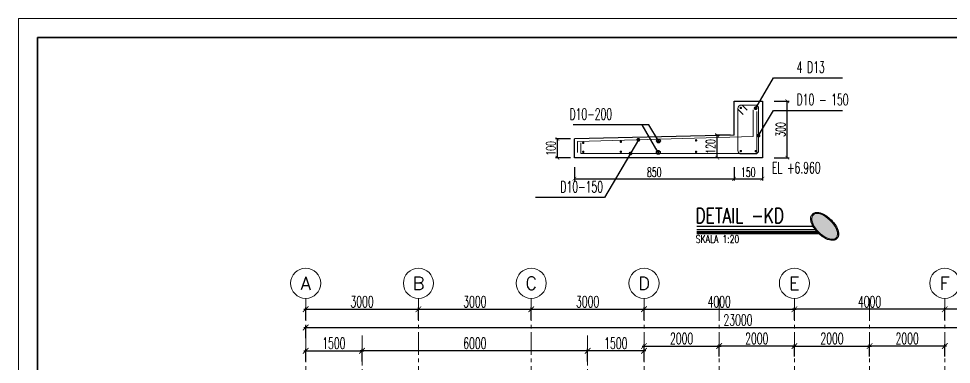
# Model space of a CAD drawing. Header units: inches. Extents: x 266054 to 836293, y -258454 to -102650.
# Drawn here: x 751288 to 776098, y -175238 to -166048 of the extents above; entities that cross this region are included whole.
import ezdxf
from ezdxf.enums import TextEntityAlignment as Align

# ---------------------------------------------------------------- set-up
doc = ezdxf.new("R2010")
doc.units = ezdxf.units.IN
doc.header["$LTSCALE"] = 800
doc.header["$MEASUREMENT"] = 0
doc.linetypes.add('CENTER2', pattern=[1.125, 0.75, -0.125, 0.125, -0.125])
for name, color, linetype, lineweight in [('AS', 8, 'CENTER2', 5), ('BESI', 1, 'Continuous', 13), ('DIM', 251, 'Continuous', 0), ('DM', 8, 'Continuous', 5), ('GRS KOP', 1, 'Continuous', 35), ('hacht', 8, 'Continuous', 5), ('kop', 7, 'Continuous', 20), ('NOT', 7, 'Continuous', 15)]:
    doc.layers.add(name, color=color, linetype=linetype, lineweight=lineweight)
for name, color, linetype in [('HAT', 8, 'Continuous'), ('LOGO', 7, 'Continuous'), ('NOTASI', 230, 'Continuous'), ('sloop', 4, 'Continuous'), ('TEXT', 4, 'Continuous')]:
    doc.layers.add(name, color=color, linetype=linetype)
doc.styles.add('BARU', font='arial.ttf')
doc.styles.add('DICK STYLE 100', font='romans.shx', dxfattribs={"width": 0.6, "height": 300})
doc.styles.add('rm', font='romans.shx', dxfattribs={"width": 0.6, "height": 250})
doc.styles.add('ROMAND', font='romant.shx', dxfattribs={"width": 0.75, "height": 300})
doc.styles.add('ROMANS', font='romans.shx', dxfattribs={"width": 0.8, "height": 0.25})
doc.styles.add('S', font='SIMPLEX', dxfattribs={"width": 1.1})
doc.styles.get("Standard").update_dxf_attribs({"font": 'romans.shx'})
doc.dimstyles.new('100 A', dxfattribs={"dimtxt": 250, "dimasz": 150, "dimexe": 50, "dimexo": 50, "dimgap": 50, "dimtad": 1, "dimdec": 0, "dimrnd": 1, "dimtxsty": 'DICK STYLE 100', "dimblk": 'ARCHTICK', "dimcen": 100, "dimdle": 50, "dimclrd": 18, "dimclre": 18, "dimclrt": 7, "dimadec": 0, "dimazin": 2, "dimtfac": 1, "dimtdec": 0, "dimtix": 1, "dimtmove": 0, "dimatfit": 3, "dimfxl": 0, "dimarcsym": 0})
doc.dimstyles.new('Copy of 100', dxfattribs={"dimtxt": 200, "dimasz": 100, "dimexe": 50, "dimexo": 100, "dimgap": 50, "dimtad": 1, "dimdec": 0, "dimzin": 0, "dimdsep": 46, "dimtxsty": 'rm', "dimblk": 'ARCHTICK', "dimcen": 0.09, "dimclrd": 16, "dimclre": 16, "dimclrt": 7, "dimadec": 0, "dimazin": 0, "dimtfac": 1, "dimtdec": 0, "dimtix": 1, "dimtmove": 2, "dimatfit": 3, "dimfxl": 0, "dimtolj": 1, "dimtzin": 0, "dimarcsym": 0})
doc.dimstyles.get("Standard").update_dxf_attribs({"dimtxt": 0.18, "dimasz": 0.18, "dimexe": 0.18, "dimexo": 0.0625, "dimgap": 0.09, "dimtad": 0, "dimtih": 1, "dimtoh": 1, "dimdec": 4, "dimzin": 0, "dimdsep": 46, "dimtxsty": 'Standard', "dimcen": 0.09, "dimadec": 0, "dimazin": 0, "dimtfac": 1, "dimtdec": 4, "dimtofl": 0, "dimtmove": 0, "dimatfit": 3, "dimfxl": 0, "dimtolj": 1, "dimtzin": 0, "dimarcsym": 0})

# ---------------------------------------------------------------- blocks, each defined once
blk = doc.blocks.new('NAV')
blk.add_circle((0, -0.4), 0.4)
at = {"style": 'S', "width": 0.75, "flags": 4}
blk.add_attdef('AV', text='', height=0.3, dxfattribs=at).set_placement((0, -0.4), align=Align.MIDDLE)
blk = doc.blocks.new('_ArchTick')
at = {"layer": 'LOGO', "color": 0, "const_width": 0.15}
blk.add_lwpolyline([(-0.5, -0.5), (0.5, 0.5)], dxfattribs=at)
blk = doc.blocks.new('*D317')
at = {"layer": 'Defpoints', "color": 0, "ltscale": 5}
for p in [(761923, -173774), (758923, -174106), (761923, -174106)]:
    blk.add_point(p, dxfattribs=at)
at = {"layer": 'hacht', "color": 18, "lineweight": -2, "ltscale": 5}
for p, q in [((758873, -173774), (761973, -173774)), ((758923, -174056), (758923, -173724)), ((761923, -174056), (761923, -173724))]:
    blk.add_line(p, q, dxfattribs=at)
at = {"layer": 'hacht', "color": 18, "lineweight": -2, "ltscale": 5, "xscale": 150, "yscale": 150, "zscale": 150, "rotation": 180}
blk.add_blockref('_ArchTick', (758923, -173774), dxfattribs=at)
at = {"layer": 'hacht', "color": 18, "lineweight": -2, "ltscale": 5, "xscale": 150, "yscale": 150, "zscale": 150}
blk.add_blockref('_ArchTick', (761923, -173774), dxfattribs=at)
at = {"layer": 'hacht', "color": 7, "ltscale": 5, "insert": (760423, -173574), "char_height": 300, "attachment_point": 5, "style": 'DICK STYLE 100'}
blk.add_mtext('3000', dxfattribs=at)
blk = doc.blocks.new('*D318')
at = {"layer": 'Defpoints', "color": 0, "ltscale": 5}
for p in [(781923, -174260), (758923, -174593), (781923, -174593)]:
    blk.add_point(p, dxfattribs=at)
at = {"layer": 'hacht', "color": 18, "lineweight": -2, "ltscale": 5}
for p, q in [((758873, -174260), (781973, -174260)), ((758923, -174543), (758923, -174210)), ((781923, -174543), (781923, -174210))]:
    blk.add_line(p, q, dxfattribs=at)
at = {"layer": 'hacht', "color": 18, "lineweight": -2, "ltscale": 5, "xscale": 150, "yscale": 150, "zscale": 150, "rotation": 180}
blk.add_blockref('_ArchTick', (758923, -174260), dxfattribs=at)
at = {"layer": 'hacht', "color": 18, "lineweight": -2, "ltscale": 5, "xscale": 150, "yscale": 150, "zscale": 150}
blk.add_blockref('_ArchTick', (781923, -174260), dxfattribs=at)
at = {"layer": 'hacht', "color": 7, "ltscale": 5, "insert": (770423, -174060), "char_height": 300, "attachment_point": 5, "style": 'DICK STYLE 100'}
blk.add_mtext('23000', dxfattribs=at)
blk = doc.blocks.new('*D319')
at = {"layer": 'Defpoints', "color": 0, "ltscale": 5}
for p in [(764923, -173774), (761923, -174106), (764923, -174106)]:
    blk.add_point(p, dxfattribs=at)
at = {"layer": 'hacht', "color": 18, "lineweight": -2, "ltscale": 5}
for p, q in [((761873, -173774), (764973, -173774)), ((761923, -174056), (761923, -173724)), ((764923, -174056), (764923, -173724))]:
    blk.add_line(p, q, dxfattribs=at)
at = {"layer": 'hacht', "color": 18, "lineweight": -2, "ltscale": 5, "xscale": 150, "yscale": 150, "zscale": 150, "rotation": 180}
blk.add_blockref('_ArchTick', (761923, -173774), dxfattribs=at)
at = {"layer": 'hacht', "color": 18, "lineweight": -2, "ltscale": 5, "xscale": 150, "yscale": 150, "zscale": 150}
blk.add_blockref('_ArchTick', (764923, -173774), dxfattribs=at)
at = {"layer": 'hacht', "color": 7, "ltscale": 5, "insert": (763423, -173574), "char_height": 300, "attachment_point": 5, "style": 'DICK STYLE 100'}
blk.add_mtext('3000', dxfattribs=at)
blk = doc.blocks.new('*D320')
at = {"layer": 'Defpoints', "color": 0, "ltscale": 5}
for p in [(767923, -173774), (764923, -174106), (767923, -174106)]:
    blk.add_point(p, dxfattribs=at)
at = {"layer": 'hacht', "color": 18, "lineweight": -2, "ltscale": 5}
for p, q in [((764873, -173774), (767973, -173774)), ((764923, -174056), (764923, -173724)), ((767923, -174056), (767923, -173724))]:
    blk.add_line(p, q, dxfattribs=at)
at = {"layer": 'hacht', "color": 18, "lineweight": -2, "ltscale": 5, "xscale": 150, "yscale": 150, "zscale": 150, "rotation": 180}
blk.add_blockref('_ArchTick', (764923, -173774), dxfattribs=at)
at = {"layer": 'hacht', "color": 18, "lineweight": -2, "ltscale": 5, "xscale": 150, "yscale": 150, "zscale": 150}
blk.add_blockref('_ArchTick', (767923, -173774), dxfattribs=at)
at = {"layer": 'hacht', "color": 7, "ltscale": 5, "insert": (766423, -173574), "char_height": 300, "attachment_point": 5, "style": 'DICK STYLE 100'}
blk.add_mtext('3000', dxfattribs=at)
blk = doc.blocks.new('*D321')
at = {"layer": 'Defpoints', "color": 0, "ltscale": 5}
for p in [(771923, -173774), (767923, -174106), (771923, -174106)]:
    blk.add_point(p, dxfattribs=at)
at = {"layer": 'hacht', "color": 18, "lineweight": -2, "ltscale": 5}
for p, q in [((767873, -173774), (771973, -173774)), ((767923, -174056), (767923, -173724)), ((771923, -174056), (771923, -173724))]:
    blk.add_line(p, q, dxfattribs=at)
at = {"layer": 'hacht', "color": 18, "lineweight": -2, "ltscale": 5, "xscale": 150, "yscale": 150, "zscale": 150, "rotation": 180}
blk.add_blockref('_ArchTick', (767923, -173774), dxfattribs=at)
at = {"layer": 'hacht', "color": 18, "lineweight": -2, "ltscale": 5, "xscale": 150, "yscale": 150, "zscale": 150}
blk.add_blockref('_ArchTick', (771923, -173774), dxfattribs=at)
at = {"layer": 'hacht', "color": 7, "ltscale": 5, "insert": (769923, -173574), "char_height": 300, "attachment_point": 5, "style": 'DICK STYLE 100'}
blk.add_mtext('4000', dxfattribs=at)
blk = doc.blocks.new('*D323')
at = {"layer": 'Defpoints', "color": 0, "ltscale": 5}
for p in [(775923, -173774), (775923, -174106), (778923, -174106)]:
    blk.add_point(p, dxfattribs=at)
at = {"layer": 'hacht', "color": 18, "lineweight": -2, "ltscale": 5}
for p, q in [((778973, -173774), (775873, -173774)), ((775923, -174056), (775923, -173724)), ((778923, -174056), (778923, -173724))]:
    blk.add_line(p, q, dxfattribs=at)
at = {"layer": 'hacht', "color": 18, "lineweight": -2, "ltscale": 5, "xscale": 150, "yscale": 150, "zscale": 150, "rotation": 180}
blk.add_blockref('_ArchTick', (775923, -173774), dxfattribs=at)
at = {"layer": 'hacht', "color": 18, "lineweight": -2, "ltscale": 5, "xscale": 150, "yscale": 150, "zscale": 150}
blk.add_blockref('_ArchTick', (778923, -173774), dxfattribs=at)
at = {"layer": 'hacht', "color": 7, "ltscale": 5, "insert": (777423, -173574), "char_height": 300, "attachment_point": 5, "style": 'DICK STYLE 100'}
blk.add_mtext('3000', dxfattribs=at)
blk = doc.blocks.new('*D324')
at = {"layer": 'Defpoints', "color": 0, "ltscale": 5}
for p in [(771923, -173774), (771923, -174106), (775923, -174106)]:
    blk.add_point(p, dxfattribs=at)
at = {"layer": 'hacht', "color": 18, "lineweight": -2, "ltscale": 5}
for p, q in [((775973, -173774), (771873, -173774)), ((771923, -174056), (771923, -173724)), ((775923, -174056), (775923, -173724))]:
    blk.add_line(p, q, dxfattribs=at)
at = {"layer": 'hacht', "color": 18, "lineweight": -2, "ltscale": 5, "xscale": 150, "yscale": 150, "zscale": 150, "rotation": 180}
blk.add_blockref('_ArchTick', (771923, -173774), dxfattribs=at)
at = {"layer": 'hacht', "color": 18, "lineweight": -2, "ltscale": 5, "xscale": 150, "yscale": 150, "zscale": 150}
blk.add_blockref('_ArchTick', (775923, -173774), dxfattribs=at)
at = {"layer": 'hacht', "color": 7, "ltscale": 5, "insert": (773923, -173574), "char_height": 300, "attachment_point": 5, "style": 'DICK STYLE 100'}
blk.add_mtext('4000', dxfattribs=at)
blk = doc.blocks.new('*D330')
at = {"layer": 'Defpoints', "color": 0, "ltscale": 5}
for p in [(769923, -174752), (767923, -175084), (769923, -175084)]:
    blk.add_point(p, dxfattribs=at)
at = {"layer": 'hacht', "color": 18, "lineweight": -2, "ltscale": 5}
for p, q in [((767873, -174752), (769973, -174752)), ((767923, -175034), (767923, -174702)), ((769923, -175034), (769923, -174702))]:
    blk.add_line(p, q, dxfattribs=at)
at = {"layer": 'hacht', "color": 18, "lineweight": -2, "ltscale": 5, "xscale": 150, "yscale": 150, "zscale": 150, "rotation": 180}
blk.add_blockref('_ArchTick', (767923, -174752), dxfattribs=at)
at = {"layer": 'hacht', "color": 18, "lineweight": -2, "ltscale": 5, "xscale": 150, "yscale": 150, "zscale": 150}
blk.add_blockref('_ArchTick', (769923, -174752), dxfattribs=at)
at = {"layer": 'hacht', "color": 7, "ltscale": 5, "insert": (768923, -174552), "char_height": 300, "attachment_point": 5, "style": 'DICK STYLE 100'}
blk.add_mtext('2000', dxfattribs=at)
blk = doc.blocks.new('*D331')
at = {"layer": 'Defpoints', "color": 0, "ltscale": 5}
for p in [(769923, -174752), (769923, -175084), (771923, -175084)]:
    blk.add_point(p, dxfattribs=at)
at = {"layer": 'hacht', "color": 18, "lineweight": -2, "ltscale": 5}
for p, q in [((771973, -174752), (769873, -174752)), ((769923, -175034), (769923, -174702)), ((771923, -175034), (771923, -174702))]:
    blk.add_line(p, q, dxfattribs=at)
at = {"layer": 'hacht', "color": 18, "lineweight": -2, "ltscale": 5, "xscale": 150, "yscale": 150, "zscale": 150, "rotation": 180}
blk.add_blockref('_ArchTick', (769923, -174752), dxfattribs=at)
at = {"layer": 'hacht', "color": 18, "lineweight": -2, "ltscale": 5, "xscale": 150, "yscale": 150, "zscale": 150}
blk.add_blockref('_ArchTick', (771923, -174752), dxfattribs=at)
at = {"layer": 'hacht', "color": 7, "ltscale": 5, "insert": (770923, -174552), "char_height": 300, "attachment_point": 5, "style": 'DICK STYLE 100'}
blk.add_mtext('2000', dxfattribs=at)
blk = doc.blocks.new('*D332')
at = {"layer": 'Defpoints', "color": 0, "ltscale": 5}
for p in [(773923, -174752), (773923, -175084), (775923, -175084)]:
    blk.add_point(p, dxfattribs=at)
at = {"layer": 'hacht', "color": 18, "lineweight": -2, "ltscale": 5}
for p, q in [((775973, -174752), (773873, -174752)), ((773923, -175034), (773923, -174702)), ((775923, -175034), (775923, -174702))]:
    blk.add_line(p, q, dxfattribs=at)
at = {"layer": 'hacht', "color": 18, "lineweight": -2, "ltscale": 5, "xscale": 150, "yscale": 150, "zscale": 150, "rotation": 180}
blk.add_blockref('_ArchTick', (773923, -174752), dxfattribs=at)
at = {"layer": 'hacht', "color": 18, "lineweight": -2, "ltscale": 5, "xscale": 150, "yscale": 150, "zscale": 150}
blk.add_blockref('_ArchTick', (775923, -174752), dxfattribs=at)
at = {"layer": 'hacht', "color": 7, "ltscale": 5, "insert": (774923, -174552), "char_height": 300, "attachment_point": 5, "style": 'DICK STYLE 100'}
blk.add_mtext('2000', dxfattribs=at)
blk = doc.blocks.new('*D333')
at = {"layer": 'Defpoints', "color": 0, "ltscale": 5}
for p in [(773923, -174752), (771923, -175084), (773923, -175084)]:
    blk.add_point(p, dxfattribs=at)
at = {"layer": 'hacht', "color": 18, "lineweight": -2, "ltscale": 5}
for p, q in [((771873, -174752), (773973, -174752)), ((771923, -175034), (771923, -174702)), ((773923, -175034), (773923, -174702))]:
    blk.add_line(p, q, dxfattribs=at)
at = {"layer": 'hacht', "color": 18, "lineweight": -2, "ltscale": 5, "xscale": 150, "yscale": 150, "zscale": 150, "rotation": 180}
blk.add_blockref('_ArchTick', (771923, -174752), dxfattribs=at)
at = {"layer": 'hacht', "color": 18, "lineweight": -2, "ltscale": 5, "xscale": 150, "yscale": 150, "zscale": 150}
blk.add_blockref('_ArchTick', (773923, -174752), dxfattribs=at)
at = {"layer": 'hacht', "color": 7, "ltscale": 5, "insert": (772923, -174552), "char_height": 300, "attachment_point": 5, "style": 'DICK STYLE 100'}
blk.add_mtext('2000', dxfattribs=at)
blk = doc.blocks.new('*D337')
at = {"layer": 'Defpoints', "color": 0, "ltscale": 5}
for p in [(760423, -174879), (758923, -175211), (760423, -175211)]:
    blk.add_point(p, dxfattribs=at)
at = {"layer": 'hacht', "color": 18, "lineweight": -2, "ltscale": 5}
for p, q in [((758873, -174879), (760473, -174879)), ((758923, -175161), (758923, -174829)), ((760423, -175161), (760423, -174829))]:
    blk.add_line(p, q, dxfattribs=at)
at = {"layer": 'hacht', "color": 18, "lineweight": -2, "ltscale": 5, "xscale": 150, "yscale": 150, "zscale": 150, "rotation": 180}
blk.add_blockref('_ArchTick', (758923, -174879), dxfattribs=at)
at = {"layer": 'hacht', "color": 18, "lineweight": -2, "ltscale": 5, "xscale": 150, "yscale": 150, "zscale": 150}
blk.add_blockref('_ArchTick', (760423, -174879), dxfattribs=at)
at = {"layer": 'hacht', "color": 7, "ltscale": 5, "insert": (759673, -174679), "char_height": 300, "attachment_point": 5, "style": 'DICK STYLE 100'}
blk.add_mtext('1500', dxfattribs=at)
blk = doc.blocks.new('*D338')
at = {"layer": 'Defpoints', "color": 0, "ltscale": 5}
for p in [(766423, -174879), (766423, -175211), (767923, -175211)]:
    blk.add_point(p, dxfattribs=at)
at = {"layer": 'hacht', "color": 18, "lineweight": -2, "ltscale": 5}
for p, q in [((767973, -174879), (766373, -174879)), ((766423, -175161), (766423, -174829)), ((767923, -175161), (767923, -174829))]:
    blk.add_line(p, q, dxfattribs=at)
at = {"layer": 'hacht', "color": 18, "lineweight": -2, "ltscale": 5, "xscale": 150, "yscale": 150, "zscale": 150, "rotation": 180}
blk.add_blockref('_ArchTick', (766423, -174879), dxfattribs=at)
at = {"layer": 'hacht', "color": 18, "lineweight": -2, "ltscale": 5, "xscale": 150, "yscale": 150, "zscale": 150}
blk.add_blockref('_ArchTick', (767923, -174879), dxfattribs=at)
at = {"layer": 'hacht', "color": 7, "ltscale": 5, "insert": (767173, -174679), "char_height": 300, "attachment_point": 5, "style": 'DICK STYLE 100'}
blk.add_mtext('1500', dxfattribs=at)
blk = doc.blocks.new('*D339')
at = {"layer": 'Defpoints', "color": 0, "ltscale": 5}
for p in [(760423, -174879), (760423, -175211), (766423, -175211)]:
    blk.add_point(p, dxfattribs=at)
at = {"layer": 'hacht', "color": 18, "lineweight": -2, "ltscale": 5}
for p, q in [((766473, -174879), (760373, -174879)), ((760423, -175161), (760423, -174829)), ((766423, -175161), (766423, -174829))]:
    blk.add_line(p, q, dxfattribs=at)
at = {"layer": 'hacht', "color": 18, "lineweight": -2, "ltscale": 5, "xscale": 150, "yscale": 150, "zscale": 150, "rotation": 180}
blk.add_blockref('_ArchTick', (760423, -174879), dxfattribs=at)
at = {"layer": 'hacht', "color": 18, "lineweight": -2, "ltscale": 5, "xscale": 150, "yscale": 150, "zscale": 150}
blk.add_blockref('_ArchTick', (766423, -174879), dxfattribs=at)
at = {"layer": 'hacht', "color": 7, "ltscale": 5, "insert": (763423, -174679), "char_height": 300, "attachment_point": 5, "style": 'DICK STYLE 100'}
blk.add_mtext('6000', dxfattribs=at)
blk = doc.blocks.new('*D471')
at = {"layer": 'Defpoints', "color": 0}
for p in [(766071, -169894), (770321, -169894), (770321, -170305)]:
    blk.add_point(p, dxfattribs=at)
at = {"layer": 'DIM', "color": 16, "lineweight": -2}
for p, q in [((766071, -169994), (766071, -170355)), ((770321, -169994), (770321, -170355)), ((766071, -170305), (770321, -170305))]:
    blk.add_line(p, q, dxfattribs=at)
at = {"layer": 'DIM', "color": 16, "lineweight": -2, "xscale": 100, "yscale": 100, "zscale": 100, "rotation": 180}
blk.add_blockref('_ArchTick', (766071, -170305), dxfattribs=at)
at = {"layer": 'DIM', "color": 16, "lineweight": -2, "xscale": 100, "yscale": 100, "zscale": 100}
blk.add_blockref('_ArchTick', (770321, -170305), dxfattribs=at)
at = {"layer": 'DIM', "color": 7, "insert": (768196, -170130), "char_height": 250, "attachment_point": 5, "style": 'rm'}
blk.add_mtext('\\A1;850', dxfattribs=at)
blk = doc.blocks.new('*D472')
at = {"layer": 'Defpoints', "color": 0}
for p in [(765620, -169245), (766071, -169245), (766071, -169745)]:
    blk.add_point(p, dxfattribs=at)
at = {"layer": 'DIM', "color": 16, "lineweight": -2}
for p, q in [((765971, -169245), (765570, -169245)), ((765620, -169745), (765620, -169245)), ((765971, -169745), (765570, -169745))]:
    blk.add_line(p, q, dxfattribs=at)
at = {"layer": 'DIM', "color": 16, "lineweight": -2, "xscale": 100, "yscale": 100, "zscale": 100}
for p, rotation in [((765620, -169245), 90), ((765620, -169745), 270)]:
    blk.add_blockref('_ArchTick', p, dxfattribs=dict(at, rotation=rotation))
at = {"layer": 'DIM', "color": 7, "insert": (765445, -169495), "char_height": 250, "attachment_point": 5, "rotation": 90, "style": 'rm'}
blk.add_mtext('\\A1;100', dxfattribs=at)
blk = doc.blocks.new('*D473')
at = {"layer": 'Defpoints', "color": 0}
for p in [(769870, -169145), (770321, -169145), (770321, -169745)]:
    blk.add_point(p, dxfattribs=at)
at = {"layer": 'DIM', "color": 16, "lineweight": -2}
for p, q in [((770221, -169145), (769820, -169145)), ((769870, -169745), (769870, -169145)), ((770221, -169745), (769820, -169745))]:
    blk.add_line(p, q, dxfattribs=at)
at = {"layer": 'DIM', "color": 16, "lineweight": -2, "xscale": 100, "yscale": 100, "zscale": 100}
for p, rotation in [((769870, -169145), 90), ((769870, -169745), 270)]:
    blk.add_blockref('_ArchTick', p, dxfattribs=dict(at, rotation=rotation))
at = {"layer": 'DIM', "color": 7, "insert": (769695, -169445), "char_height": 250, "attachment_point": 5, "rotation": 90, "style": 'rm'}
blk.add_mtext('\\A1;120', dxfattribs=at)
blk = doc.blocks.new('*D474')
at = {"layer": 'Defpoints', "color": 0}
for p in [(771282, -168245), (771733, -168245), (771282, -169745)]:
    blk.add_point(p, dxfattribs=at)
at = {"layer": 'DIM', "color": 16, "lineweight": -2}
for p, q in [((771382, -168245), (771783, -168245)), ((771733, -169745), (771733, -168245)), ((771382, -169745), (771783, -169745))]:
    blk.add_line(p, q, dxfattribs=at)
at = {"layer": 'DIM', "color": 16, "lineweight": -2, "xscale": 100, "yscale": 100, "zscale": 100}
for p, rotation in [((771733, -168245), 90), ((771733, -169745), 270)]:
    blk.add_blockref('_ArchTick', p, dxfattribs=dict(at, rotation=rotation))
at = {"layer": 'DIM', "color": 7, "insert": (771558, -168995), "char_height": 250, "attachment_point": 5, "rotation": 90, "style": 'rm'}
blk.add_mtext('\\A1;300', dxfattribs=at)
blk = doc.blocks.new('*D475')
at = {"layer": 'Defpoints', "color": 0}
for p in [(770321, -169894), (771071, -169894), (771071, -170305)]:
    blk.add_point(p, dxfattribs=at)
at = {"layer": 'DIM', "color": 16, "lineweight": -2}
for p, q in [((770321, -169994), (770321, -170355)), ((771071, -169994), (771071, -170355)), ((770321, -170305), (771071, -170305))]:
    blk.add_line(p, q, dxfattribs=at)
at = {"layer": 'DIM', "color": 16, "lineweight": -2, "xscale": 100, "yscale": 100, "zscale": 100, "rotation": 180}
blk.add_blockref('_ArchTick', (770321, -170305), dxfattribs=at)
at = {"layer": 'DIM', "color": 16, "lineweight": -2, "xscale": 100, "yscale": 100, "zscale": 100}
blk.add_blockref('_ArchTick', (771071, -170305), dxfattribs=at)
at = {"layer": 'DIM', "color": 7, "insert": (770696, -170130), "char_height": 250, "attachment_point": 5, "style": 'rm'}
blk.add_mtext('\\A1;150', dxfattribs=at)
blk = doc.blocks.new('kop')
at = {"layer": 'GRS KOP'}
blk.add_lwpolyline([(1, 54), (83, 54), (83, 1), (1, 1)], close=True, dxfattribs=at)
at = {"layer": 'kop', "color": 7}
for p, q in [((84, 55), (0, 55)), ((0, 55), (0, 0))]:
    blk.add_line(p, q, dxfattribs=at)
at = {"layer": 'kop', "style": 'BARU', "flags": 4}
for p, height in [((73.8, 5.4), 0.35), ((80.303, 5.382), 0.25), ((73.8, 4.9), 0.35), ((80.303, 4.882), 0.25), ((73.8, 4.4), 0.35), ((80.303, 4.382), 0.25)]:
    blk.add_attdef('-', p, '', height=height, dxfattribs=at)
at = {"layer": 'kop', "flags": 4}
for tag, p in [('AR-00', (78.057, 2.648)), ('00', (81.238, 2.647))]:
    blk.add_attdef(tag, text='', height=0.35, dxfattribs=at).set_placement(p, align=Align.MIDDLE)

msp = doc.modelspace()

# ---------------------------------------------------------------- hatches: boundary and pattern name
at = {"layer": 'DM'}
h = msp.add_hatch(color=253, dxfattribs=at)
h.set_gradient(color1=(173, 173, 173), one_color=1, tint=1, name='SPHERICAL')
edge = h.paths.add_edge_path()
edge.add_ellipse((772728.2, -171571.9), major_axis=(-305.5, 305.5), ratio=0.5030364, start_angle=-238.65144, end_angle=63.29594)
edge.add_ellipse((772728.2, -171571.9), major_axis=(-305.5, 305.5), ratio=0.5030364, start_angle=63.29594, end_angle=121.34856)

# ---------------------------------------------------------------- linework, layer by layer
at = {"ltscale": 100, "const_width": 34.7}
msp.add_lwpolyline([(769324.8, -171571.9), (772421.6, -171571.9)], dxfattribs=at)
at = {"layer": 'AS'}
for p, q in [((758923.4, -173483.8), (758923.4, -187187.3)), ((761923.4, -173483.8), (761923.4, -187187.3)), ((764923.4, -173483.8), (764923.4, -187187.3)), ((767923.4, -173483.8), (767923.4, -189387.3)), ((769923.4, -173483.8), (769923.4, -189387.3)), ((771923.4, -173483.8), (771923.4, -189387.3)), ((773923.4, -173483.8), (773923.4, -187187.3)), ((775923.4, -173483.8), (775923.4, -187187.3)), ((760423.4, -174468.4), (760423.4, -184687.3)), ((766423.4, -174468.4), (766423.4, -184687.3))]:
    msp.add_line(p, q, dxfattribs=at)
at = {"layer": 'BESI'}
msp.add_lwpolyline([(770557.8, -168594.3), (770421.3, -168457.8), (770421.3, -168434.7, -0.4142136), (770511.3, -168344.7), (770881.3, -168344.7, -0.4142136), (770971.3, -168434.7), (770971.3, -169554.7, -0.4142136), (770881.3, -169644.7), (770511.3, -169644.7, -0.4142136), (770421.3, -169554.7), (770421.3, -168434.7, -0.4142136), (770511.3, -168344.7), (770534.5, -168344.7), (770670.9, -168481.1)], format="xyb", dxfattribs=at)
for points in [[(770826.5, -168469.2), (770826.5, -169185), (766158, -169312.7), (766158, -169602.7)], [(770922.5, -168515.2), (770922.5, -169632.1), (766243.3, -169632.1), (766243.3, -169348.7)]]:
    msp.add_lwpolyline(points, dxfattribs=at)
at = {"layer": 'hacht', "ltscale": 2}
for p, q in [((769324.8, -171650.1), (772472.6, -171650.1)), ((769324.8, -171696.4), (772509.6, -171696.4)), ((769324.8, -171719.5), (772530.2, -171719.5)), ((769324.8, -171742.7), (772552.4, -171742.7)), ((769324.8, -171765.8), (772576.2, -171765.8))]:
    msp.add_line(p, q, dxfattribs=at)
at = {"layer": 'hacht', "ltscale": 2, "extrusion": (0, 0, -1)}
for start_param, end_param in [(-1.1047225, 4.1652534), (4.1652534, 5.1784628)]:
    msp.add_ellipse((772728.2, -171571.9), major_axis=(-305.5, 305.5), ratio=0.5030364, start_param=start_param, end_param=end_param, dxfattribs=at)
at = {"layer": 'HAT', "const_width": 32.3}
for points in [[(770481.4, -168420.2, 1), (770513.6, -168420.2, 1)], [(770911.3, -168420.2, -1), (770879, -168420.2, -1)], [(766291.4, -169351.8, -1), (766323.7, -169351.8, -1)], [(767291.4, -169321.6, -1), (767323.7, -169321.6, -1)], [(768291.4, -169299.7, -1), (768323.7, -169299.7, -1)], [(769291.4, -169283.3, -1), (769323.7, -169283.3, -1)], [(766291.4, -169587.2, -1), (766323.7, -169587.2, -1)], [(767291.4, -169587.2, -1), (767323.7, -169587.2, -1)], [(768291.4, -169587.2, -1), (768323.7, -169587.2, -1)], [(769291.4, -169587.2, -1), (769323.7, -169587.2, -1)], [(770481.4, -169569.1, -1), (770513.6, -169569.1, -1)], [(770911.3, -169569.1, 1), (770879, -169569.1, 1)]]:
    msp.add_lwpolyline(points, format="xyb", close=True, dxfattribs=at)
at = {"layer": 'NOTASI', "ltscale": 2}
for points, knots in [([(772438.1, -171599.6), (772414.2, -171558.9), (772407.4, -171545.8), (772390, -171509.2), (772380.8, -171485.8), (772367, -171440.1), (772362.3, -171417.8), (772357.8, -171375), (772358, -171354.5), (772362.7, -171322.8), (772365.6, -171311), (772373.8, -171288.7), (772379, -171278.2), (772391.8, -171258.8), (772399.3, -171250), (772416.4, -171234.5), (772425.9, -171227.8), (772446.5, -171216.8), (772457.5, -171212.5), (772480.8, -171206), (772493, -171203.9), (772518.3, -171201.9), (772531.4, -171202), (772571.5, -171205.1), (772599.6, -171211.1), (772657.5, -171230), (772687.2, -171243), (772746.9, -171275.2), (772776.8, -171294.3), (772835.1, -171337.6), (772863.5, -171361.7), (772917.2, -171413.5), (772942.4, -171441.2), (772988.4, -171498.5), (773009.1, -171528.2), (773044.6, -171587.8), (773059.4, -171617.7), (773082.2, -171676.4), (773090.3, -171705.1), (773097.6, -171752.2), (773098.6, -171771.2), (773096.8, -171803.4), (773094.7, -171816.9), (773087.9, -171842.5), (773083.1, -171854.6), (773071.8, -171874.9), (773065.9, -171883.4), (773057.2, -171893.1), (773055.3, -171895.1), (773053.4, -171897.1), (773047.1, -171903.4), (773040.2, -171909), (773025.4, -171919), (773017.5, -171923.3), (773000.9, -171930.5), (772992.1, -171933.5), (772974, -171938), (772964.6, -171939.6), (772935.2, -171942.5), (772914.3, -171941.9), (772870.9, -171935.7), (772848.4, -171930.2), (772802.3, -171914.8), (772778.8, -171904.9), (772746.2, -171888.5), (772737.2, -171883.7), (772728.2, -171878.6)], [2.0767628, 2.0767628, 2.0767628, 2.0767628, 2.1866625, 2.1866625, 2.3862146, 2.3862146, 2.5857668, 2.5857668, 2.785319, 2.785319, 2.9121138, 2.9121138, 3.0389086, 3.0389086, 3.1657034, 3.1657034, 3.2924983, 3.2924983, 3.4192931, 3.4192931, 3.5460879, 3.5460879, 3.6728828, 3.6728828, 3.9239312, 3.9239312, 4.1749796, 4.1749796, 4.426028, 4.426028, 4.6770765, 4.6770765, 4.9281249, 4.9281249, 5.1791733, 5.1791733, 5.4302217, 5.4302217, 5.6812701, 5.6812701, 5.861619, 5.861619, 6.0007077, 6.0007077, 6.1397964, 6.1397964, 6.2527106, 6.2527106, 6.2831853, 6.2831853, 6.2831853, 6.3808586, 6.3808586, 6.4785319, 6.4785319, 6.5762052, 6.5762052, 6.6738784, 6.6738784, 6.8734306, 6.8734306, 7.0729827, 7.0729827, 7.2725349, 7.2725349, 7.3480161, 7.3480161, 7.3480161, 7.3480161]), ([(772728.2, -171878.6), (772695.1, -171858.7), (772689.6, -171855.2), (772660.6, -171835.9), (772637.3, -171818.6), (772592.2, -171781.1), (772570.3, -171761), (772528.7, -171718.6), (772509, -171696.5), (772472.5, -171650.9), (772455.7, -171627.5), (772439.8, -171602.4), (772438.9, -171601), (772438.1, -171599.6)], [1.14260602, 1.14260602, 1.14260602, 1.14260602, 1.18890174, 1.18890174, 1.38845389, 1.38845389, 1.58800604, 1.58800604, 1.78755819, 1.78755819, 1.98711034, 1.98711034, 1.99898545, 1.99898545, 1.99898545, 1.99898545])]:
    msp.add_open_spline(points, degree=3, knots=knots, dxfattribs=at)
at = {"layer": 'sloop'}
for p, q in [((770321.3, -169144.7), (770321.3, -168244.7)), ((770321.3, -168244.7), (771071.3, -168244.7)), ((771071.3, -168244.7), (771071.3, -169744.7)), ((771071.3, -169744.7), (770321.3, -169744.7))]:
    msp.add_line(p, q, dxfattribs=at)
for points in [[(770321.3, -169144.7), (766071.3, -169244.7)], [(766071.3, -169744.7), (766071.3, -169244.7)], [(770321.3, -169744.7), (766071.3, -169744.7)]]:
    msp.add_lwpolyline(points, dxfattribs=at)

# ---------------------------------------------------------------- block references
at = {"layer": 'kop', "xscale": 500, "yscale": 500, "zscale": 500}
msp.add_blockref('kop', (751288.1, -193548), dxfattribs=at)
at = {"layer": 'NOT'}
ref = msp.add_blockref('NAV', (758923.4, -172683.8), dxfattribs=dict(at, xscale=1000, yscale=1000, zscale=1000))
ref.add_attrib('AV', 'A', dxfattribs={"layer": '0', "height": 350, "flags": 4}).set_placement((758923.4, -173083.8), align=Align.MIDDLE)
ref = msp.add_blockref('NAV', (761923.4, -172683.8), dxfattribs=dict(at, xscale=1000, yscale=1000, zscale=1000))
ref.add_attrib('AV', 'B', dxfattribs={"layer": '0', "height": 350, "flags": 4}).set_placement((761923.4, -173083.8), align=Align.MIDDLE)
ref = msp.add_blockref('NAV', (764923.4, -172683.8), dxfattribs=dict(at, xscale=1000, yscale=1000, zscale=1000))
ref.add_attrib('AV', 'C', dxfattribs={"layer": '0', "height": 350, "flags": 4}).set_placement((764923.4, -173083.8), align=Align.MIDDLE)
ref = msp.add_blockref('NAV', (767923.4, -172683.8), dxfattribs=dict(at, xscale=1000, yscale=1000, zscale=1000))
ref.add_attrib('AV', 'D', dxfattribs={"layer": '0', "height": 350, "flags": 4}).set_placement((767923.4, -173083.8), align=Align.MIDDLE)
ref = msp.add_blockref('NAV', (771923.4, -172683.8), dxfattribs=dict(at, xscale=1000, yscale=1000, zscale=1000))
ref.add_attrib('AV', 'E', dxfattribs={"layer": '0', "height": 350, "flags": 4}).set_placement((771923.4, -173083.8), align=Align.MIDDLE)
ref = msp.add_blockref('NAV', (775923.4, -172683.8), dxfattribs=dict(at, xscale=1000, yscale=1000, zscale=1000))
ref.add_attrib('AV', 'F', dxfattribs={"layer": '0', "height": 350, "flags": 4}).set_placement((775923.4, -173083.8), align=Align.MIDDLE)

# ---------------------------------------------------------------- texts
at = {"layer": 'BESI', "style": 'ROMAND', "width": 0.75}
msp.add_text('SKALA 1:20', height=200, dxfattribs=at).set_placement((769300.4, -172007.9))
at = {"layer": 'TEXT', "style": 'ROMAND', "width": 0.75}
msp.add_text('DETAIL -KD', height=400.05, dxfattribs=at).set_placement((769293.3, -171482))
at = {"layer": 'TEXT', "char_height": 300, "style": 'ROMANS'}
for s, insert, attachment_point in [('{\\W0.6;4 D13}', (771983.2, -167337), 4), ('{\\W0.6;D10 - 150}', (771983.2, -168199.2), 4), ('{\\W0.6;D10-200}', (767075.3, -168584.4), 6), ('{\\W0.6;EL +6.960}', (771324.7, -170010.4), 4), ('{\\W0.6;D10-150}', (766832.6, -170519), 6)]:
    msp.add_mtext(s, dxfattribs=dict(at, insert=insert, attachment_point=attachment_point))

# ---------------------------------------------------------------- dimensions: what is measured, and where the dimension line sits
at = {"layer": 'DIM'}
for base, p1, p2, picture, middle in [((771733.5, -168244.7), (771281.8, -169744.7), (771281.8, -168244.7), '*D474', (771558.5, -168994.7)), ((765619.6, -169244.7), (766071.3, -169744.7), (766071.3, -169244.7), '*D472', (765444.6, -169494.7)), ((769869.6, -169144.7), (770321.3, -169744.7), (770321.3, -169144.7), '*D473', (769694.6, -169444.7))]:
    dim = msp.add_linear_dim(base=base, p1=p1, p2=p2, angle=90, dimstyle='Copy of 100', override={"dimlfac": 0.2}, dxfattribs=at)
    dim.commit()
    dim.dimension.update_dxf_attribs({"geometry": picture, "text_midpoint": middle})
for base, p1, p2, picture, middle in [((770321.3, -170304.5), (766071.3, -169893.6), (770321.3, -169893.6), '*D471', (768196.3, -170129.5)), ((771071.3, -170304.5), (770321.3, -169893.6), (771071.3, -169893.6), '*D475', (770696.3, -170129.5))]:
    dim = msp.add_linear_dim(base=base, p1=p1, p2=p2, dimstyle='Copy of 100', override={"dimlfac": 0.2}, dxfattribs=at)
    dim.commit()
    dim.dimension.update_dxf_attribs({"geometry": picture, "text_midpoint": middle})
at = {"layer": 'hacht', "ltscale": 5}
for base, p1, p2, picture, middle in [((761923.4, -173773.5), (758923.4, -174106.2), (761923.4, -174106.2), '*D317', (760423.4, -173573.5)), ((764923.4, -173773.5), (761923.4, -174106.2), (764923.4, -174106.2), '*D319', (763423.4, -173573.5)), ((767923.4, -173773.5), (764923.4, -174106.2), (767923.4, -174106.2), '*D320', (766423.4, -173573.5)), ((771923.4, -173773.5), (767923.4, -174106.2), (771923.4, -174106.2), '*D321', (769923.4, -173573.5)), ((781923.4, -174260.2), (758923.4, -174592.8), (781923.4, -174592.8), '*D318', (770423.4, -174060.2)), ((769923.4, -174751.8), (767923.4, -175084.4), (769923.4, -175084.4), '*D330', (768923.4, -174551.8)), ((773923.4, -174751.8), (771923.4, -175084.4), (773923.4, -175084.4), '*D333', (772923.4, -174551.8)), ((760423.4, -174878.5), (758923.4, -175211.2), (760423.4, -175211.2), '*D337', (759673.4, -174678.5))]:
    dim = msp.add_linear_dim(base=base, p1=p1, p2=p2, dimstyle='100 A', dxfattribs=at)
    dim.commit()
    dim.dimension.update_dxf_attribs({"geometry": picture, "text_midpoint": middle})
for base, p1, p2, picture, middle in [((771923.4, -173773.5), (775923.4, -174106.2), (771923.4, -174106.2), '*D324', (773923.4, -173573.5)), ((775923.4, -173773.5), (778923.4, -174106.2), (775923.4, -174106.2), '*D323', (777423.4, -173573.5)), ((769923.4, -174751.8), (771923.4, -175084.4), (769923.4, -175084.4), '*D331', (770923.4, -174551.8)), ((773923.4, -174751.8), (775923.4, -175084.4), (773923.4, -175084.4), '*D332', (774923.4, -174551.8)), ((760423.4, -174878.5), (766423.4, -175211.2), (760423.4, -175211.2), '*D339', (763423.4, -174678.5)), ((766423.4, -174878.5), (767923.4, -175211.2), (766423.4, -175211.2), '*D338', (767173.4, -174678.5))]:
    dim = msp.add_linear_dim(base=base, p1=p1, p2=p2, angle=180, dimstyle='100 A', dxfattribs=at)
    dim.commit()
    dim.dimension.update_dxf_attribs({"geometry": picture, "text_midpoint": middle})

# ---------------------------------------------------------------- leaders
at = {"layer": 'HAT'}
for points, override in [([(770893.2, -168428.6), (771363.9, -167624.3), (773202.6, -167624.3)], {"dimscale": 1, "dimasz": 100, "dimtad": 0, "dimlfac": 0.1, "dimldrblk": 'Dot'}), ([(770971.3, -169157.4), (771363.9, -168486.6), (773202.6, -168486.6)], {"dimscale": 1, "dimasz": 100, "dimtad": 0, "dimlfac": 0.1, "dimldrblk": 'Dot'}), ([(768302.8, -169602.6), (767874.4, -168871.7), (766035.8, -168871.7)], {"dimscale": 1, "dimasz": 100, "dimtad": 0, "dimlfac": 0.1, "dimldrblk": 'Origin'}), ([(768307.6, -169299.7), (768054.1, -168871.7), (766215.4, -168871.7)], {"dimscale": 1, "dimasz": 100, "dimtad": 0, "dimlfac": 0.1, "dimldrblk": 'Origin'}), ([(767773.3, -169268.9), (766872.2, -170806.3), (765033.6, -170806.3)], {"dimscale": 1, "dimasz": 100, "dimtad": 0, "dimlfac": 0.1, "dimldrblk": 'Dot'}), ([(767563.7, -169632.1), (766872.2, -170806.3), (765033.6, -170806.3)], {"dimscale": 1, "dimasz": 100, "dimtad": 0, "dimlfac": 0.1, "dimldrblk": 'Dot'})]:
    msp.add_leader(points, dimstyle='Standard', override=override, dxfattribs=at)

doc.saveas('drawing.dxf')
